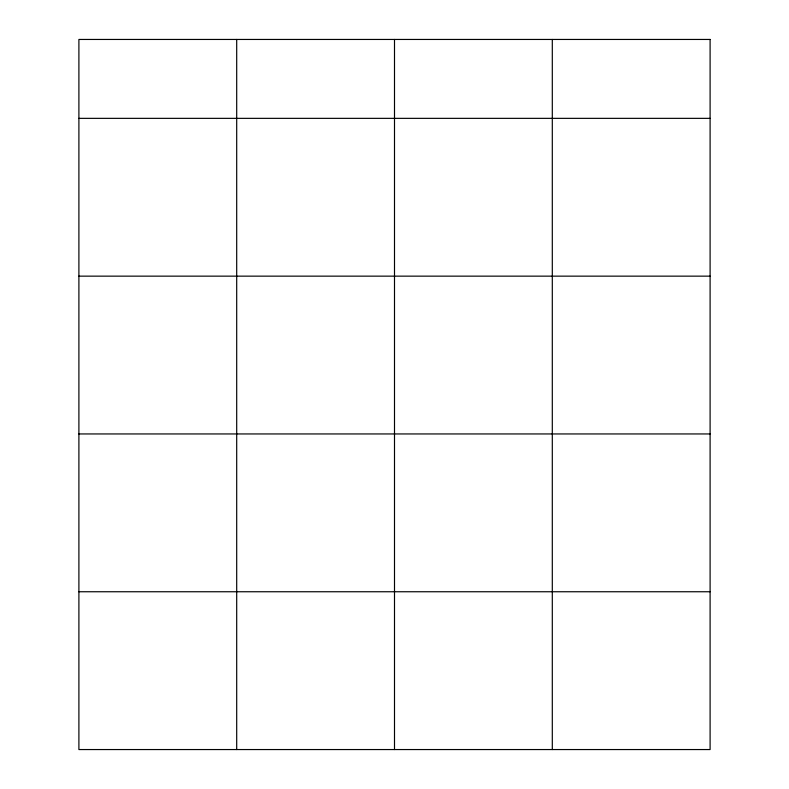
<?xml version="1.0" encoding="UTF-8"?>
<svg xmlns="http://www.w3.org/2000/svg" width="789" height="789" viewBox="0 0 789 789"><rect width="100%" height="100%" fill="white"/><g stroke="black" fill="none" stroke-linecap="round" stroke-linejoin="round"><path stroke-width="1.18" d="M78.9 118.35L710.1 118.35M78.9 276.15L710.1 276.15M78.9 433.95L710.1 433.95M78.9 591.75L710.1 591.75M552.3 39.45L552.3 749.55M394.5 39.45L394.5 749.55M236.7 39.45L236.7 749.55M710.1 39.45L78.9 39.45L78.9 749.55L710.1 749.55L710.1 39.45"/></g></svg>
